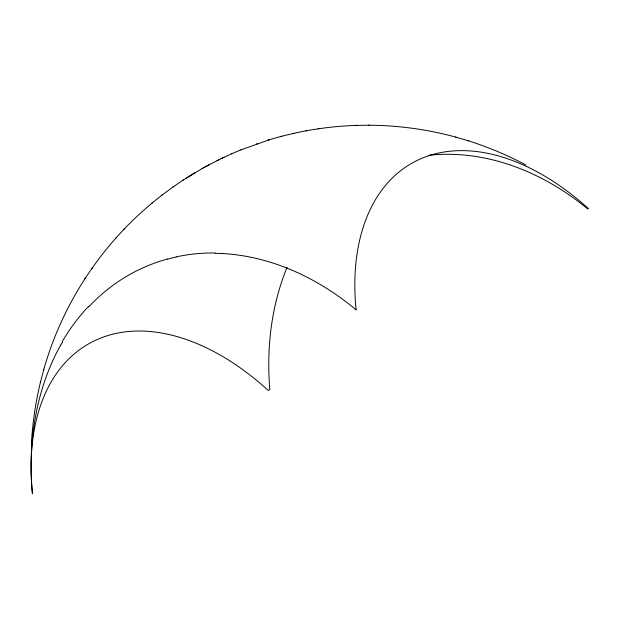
<?xml version="1.0" encoding="UTF-8"?>
<svg xmlns="http://www.w3.org/2000/svg" width="619" height="619" viewBox="0 0 619 619"><rect width="100%" height="100%" fill="white"/><g stroke="black" fill="none" stroke-linecap="round" stroke-linejoin="round"><path stroke-width="0.93" d="M31.368 444.179C32.498 423.357 35.531 402.652 40.413 382.372L40.622 381.559M32.521 493.784L32.544 493.707A240.04 149.937 60.4 0 1 268.174 390.396L269.83 389.56A263.648 206.924 66.4 0 1 287.069 267.315M43.593 370.278L43.794 369.481C60.871 309.036 95.411 253.72 142.084 211.698L152.645 202.575M40.413 382.372L43.794 369.481M60.693 345.27L62.55 341.99M91.836 268.514L92.301 267.841M84.857 278.86L85.352 278.14M123.815 229.471L124.38 228.875M115.397 238.609L116.024 237.951M161.482 195.503L173.784 186.42M151.949 203.14L162.062 195.031M182.682 180.384L203.009 168.074M173.018 186.953L183.263 179.982M195.031 172.639L185.445 178.582M218.476 159.95L203.976 167.54M202.057 168.592L209.477 164.538M220.983 158.735L232.04 153.589M216.975 160.677L223.985 157.272M240.806 149.906L269.474 139.739M231.405 153.86L241.758 149.504M256.591 143.925L257.287 143.701M267.865 140.227L268.731 139.948C297.043 131.336 326.468 126.408 356.049 125.402L356.861 125.386M280.314 136.644L281.931 136.219M293.05 133.495L293.901 133.294M305.964 130.833L306.73 130.71M318.12 128.822L318.971 128.69M368.46 125.239L369.334 125.216C398.443 125.425 427.512 129.41 455.599 137.054L456.389 137.286M356.049 125.402L369.334 125.216M467.569 140.575L468.39 140.815C488.259 147.113 507.549 155.222 525.957 165.01M455.599 137.054L468.39 140.815M428.541 155.307A263.648 206.924 66.4 0 1 587.841 209.052A312.487 15.808 -27.3 0 0 588.05 208.27M588.042 208.286A237.201 148.165 60.4 0 0 373.11 203.798A235.932 147.33 60.4 0 0 369.551 210.932A237.526 148.39 60.4 0 0 356.072 309.817M222.244 253.511A267.586 209.856 66.3 0 1 356.118 309.864M215.048 253.326A272.693 214.151 66.6 0 1 222.252 253.581M176.167 256.877A264.406 207.752 66.8 0 1 215.002 252.985M167.54 259.152A277.838 217.903 65.8 0 1 176.229 257.071M167.501 259.036A267.075 209.655 66.7 0 0 93.028 302.436A277.838 218.167 66.2 0 0 88.749 306.831M62.225 341.696A264.398 207.698 66.1 0 1 88.478 306.49M32.335 493.683A267.586 210.236 66.2 0 1 60.585 345.178"/></g></svg>
